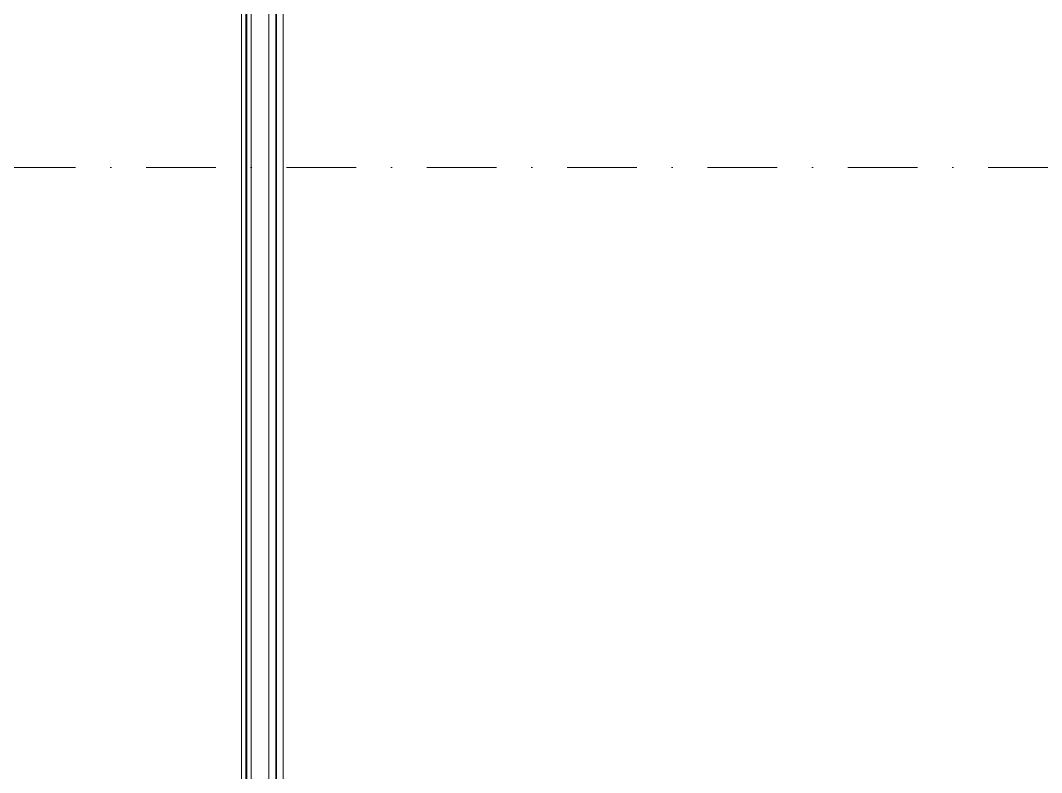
# Model space of a CAD drawing. Extents: x -2598 to 23780, y 0 to 8114.
# Drawn here: x 16651.6 to 16743.3, y 1930.7 to 1998.2 of the extents above; entities that cross this region are included whole.
import ezdxf

# ---------------------------------------------------------------- set-up
doc = ezdxf.new("R2010")
doc.units = 0
doc.header["$LTSCALE"] = 25
doc.header["$MEASUREMENT"] = 0
for name, pattern in [('DASHDOT2', [0.5, 0.25, -0.125, 0, -0.125]), ('DOT2', [0.125, 0, -0.125]), ('HIDDEN', [0.375, 0.25, -0.125])]:
    doc.linetypes.add(name, pattern=pattern)
doc.layers.get('0').update_dxf_attribs({"color": 9, "lineweight": 9})
for name, color, linetype, lineweight in [('10', 9, 'Continuous', 9), ('15', 9, 'Continuous', 9), ('20', 9, 'DOT2', 9), ('24', 9, 'DASHDOT2', 9), ('40', 9, 'Continuous', 9), ('40B', 9, 'Continuous', 9)]:
    doc.layers.add(name, color=color, linetype=linetype, lineweight=lineweight)

# ---------------------------------------------------------------- blocks, each defined once
blk = doc.blocks.new('*U447')
at = {"layer": '15'}
for p, q in [((-1.469, -18.947), (-170.301, -18.947)), ((-1.469, -19.347), (-170.301, -19.347)), ((-1.469, -19.423), (-170.301, -19.423)), ((-1.469, -19.823), (-170.301, -19.823)), ((-1.469, -21.423), (-170.301, -21.423)), ((-1.469, -22.023), (-170.301, -22.023)), ((-1.469, -22.099), (-170.301, -22.099)), ((-1.469, -22.699), (-170.301, -22.699))]:
    blk.add_line(p, q, dxfattribs=at)
blk = doc.blocks.new('*U451')
at = {"layer": '15'}
for p, q in [((1.469, -18.947), (66.987, -18.947)), ((1.469, -19.347), (66.987, -19.347)), ((1.469, -19.423), (66.987, -19.423)), ((1.469, -19.823), (66.987, -19.823)), ((1.469, -21.423), (66.987, -21.423)), ((1.469, -22.023), (66.987, -22.023)), ((1.469, -22.099), (66.987, -22.099)), ((1.469, -22.699), (66.987, -22.699))]:
    blk.add_line(p, q, dxfattribs=at)
blk = doc.blocks.new('P-AKS_AUDI')
at = {"layer": '24'}
blk.add_lwpolyline([(0, -800), (360, -800)], dxfattribs=at)
blk = doc.blocks.new('p-2. kat planı')
at = {"layer": '20', "linetype": 'HIDDEN'}
blk.add_lwpolyline([(16671.487, 2158.026, 0.152192), (13054.425, 1065.279, 0.152192)], format="xyb", dxfattribs=at)
at = {"layer": '40'}
blk.add_lwpolyline([(13054.425, 704.149, -0.030791), (13682.752, 1104.544), (13576.464, 1296.454, -0.024013), (14116.777, 1562.653), (14175.158, 1426.959), (14212.085, 1442.777), (14154.086, 1578.715, -0.023167), (14698.586, 1781.775), (14742.744, 1640.763), (14781.905, 1653.342), (14736.686, 1793.872, -0.023228), (15300.092, 1942.429), (15330.546, 1797.881), (15369.843, 1806.215), (15339.157, 1950.68, -0.024001), (15933.76, 2044.81), (15957.627, 1826.735, -0.029535), (16671.447, 1862.427), (16671.447, 2206.094), (16650.5, 2206.094, 0.149972), (13055.865, 1124.027), (13054.425, 1124.027)], format="xyb", close=True, dxfattribs=at)
at = {"layer": '40B'}
blk.add_lwpolyline([(13052.5, 1837.5), (13052.5, 1065.503), (13054.425, 1065.503, -0.152186), (16671.447, 2158.211), (16671.447, 2226.094), (16672.5, 2226.094), (16672.5, 2372.5), (15945, 2372.5), (15945, 2365), (14187.5, 2363), (14187.5, 2825), (13845, 2825), (13845, 1845), (13845, 1837.5)], format="xyb", close=True, dxfattribs=at)
at = {"layer": '10', "xscale": -1, "rotation": 90}
for name, p in [('*U451', (16652.5, 2003.1)), ('*U447', (16652.5, 1783))]:
    blk.add_blockref(name, p, dxfattribs=at)
at = {"layer": '24'}
blk.add_blockref('P-AKS_AUDI', (16612.5, 2785), dxfattribs=at)

msp = doc.modelspace()

# ---------------------------------------------------------------- linework, layer by layer
at = {"layer": '20', "linetype": 'HIDDEN'}
msp.add_lwpolyline([(13074.5, 1209.101, -0.147553), (16652.5, 2266.705)], format="xyb", dxfattribs=at)

# ---------------------------------------------------------------- block references
msp.add_blockref('p-2. kat planı', (0, 0))

doc.saveas('drawing.dxf')
